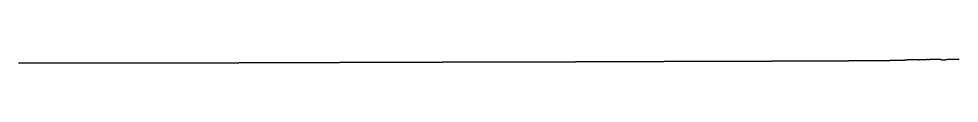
# Model space of a CAD drawing. Extents: x 0 to 74012, y -1199 to 50.
# Drawn here: x 37006 to 74012, y -102 to 50 of the extents above; entities that cross this region are included whole.
import ezdxf

# ---------------------------------------------------------------- set-up
doc = ezdxf.new("R2010")
doc.units = 0
doc.layers.add('TIN_interpolation', color=1, linetype='CONTINUOUS')

msp = doc.modelspace()

# ---------------------------------------------------------------- linework, layer by layer
at = {"layer": 'TIN_interpolation', "color": 7}
msp.add_polyline3d([(36993, -101, 0), (37008, -101, 0), (37022, -101, 0), (37037, -101, 0), (37052, -101, 0), (37067, -101, 0), (37081, -101, 0), (37096, -101, 0), (37111, -100, 0), (37126, -100, 0), (37140, -100, 0), (37155, -100, 0), (37170, -100, 0), (37185, -100, 0), (37199, -100, 0), (37214, -100, 0), (37229, -100, 0), (37244, -100, 0), (37258, -100, 0), (37273, -100, 0), (37288, -100, 0), (37303, -100, 0), (37317, -100, 0), (37332, -100, 0), (37347, -100, 0), (37362, -100, 0), (37376, -100, 0), (37391, -100, 0), (37406, -100, 0), (37421, -100, 0), (37435, -99, 0), (37450, -100, 0), (37465, -100, 0), (37480, -100, 0), (37494, -100, 0), (37509, -100, 0), (37524, -100, 0), (37539, -100, 0), (37553, -100, 0), (37568, -100, 0), (37583, -100, 0), (37598, -100, 0), (37612, -100, 0), (37627, -100, 0), (37642, -100, 0), (37656, -100, 0), (37671, -100, 0), (37686, -100, 0), (37701, -100, 0), (37715, -100, 0), (37730, -100, 0), (37745, -100, 0), (37760, -100, 0), (37774, -100, 0), (37789, -100, 0), (37804, -100, 0), (37819, -100, 0), (37833, -100, 0), (37848, -100, 0), (37863, -100, 0), (37878, -100, 0), (37892, -100, 0), (37907, -100, 0), (37922, -100, 0), (37937, -100, 0), (37951, -100, 0), (37966, -100, 0), (37981, -100, 0), (37996, -100, 0), (38010, -100, 0), (38025, -100, 0), (38040, -100, 0), (38055, -100, 0), (38069, -100, 0), (38084, -100, 0), (38099, -100, 0), (38114, -100, 0), (38128, -100, 0), (38143, -100, 0), (38158, -100, 0), (38173, -100, 0), (38187, -100, 0), (38202, -100, 0), (38217, -101, 0), (38232, -101, 0), (38246, -101, 0), (38261, -101, 0), (38276, -101, 0), (38291, -101, 0), (38305, -101, 0), (38320, -101, 0), (38335, -101, 0), (38350, -101, 0), (38364, -101, 0), (38379, -101, 0), (38394, -101, 0), (38408, -101, 0), (38423, -101, 0), (38438, -102, 0), (38453, -102, 0), (38467, -102, 0), (38482, -102, 0), (38497, -102, 0), (38512, -102, 0), (38526, -102, 0), (38541, -102, 0), (38556, -102, 0), (38571, -102, 0), (38585, -102, 0), (38600, -102, 0), (38615, -102, 0), (38630, -101, 0), (38644, -101, 0), (38659, -101, 0), (38674, -101, 0), (38689, -101, 0), (38703, -101, 0), (38718, -101, 0), (38733, -101, 0), (38748, -101, 0), (38762, -101, 0), (38777, -101, 0), (38792, -101, 0), (38807, -101, 0), (38821, -101, 0), (38836, -101, 0), (38851, -101, 0), (38866, -101, 0), (38880, -101, 0), (38895, -101, 0), (38910, -101, 0), (38925, -101, 0), (38939, -100, 0), (38954, -100, 0), (38969, -100, 0), (38984, -100, 0), (38998, -100, 0), (39013, -100, 0), (39028, -100, 0), (39043, -100, 0), (39057, -100, 0), (39072, -100, 0), (39087, -100, 0), (39101, -100, 0), (39116, -100, 0), (39131, -100, 0), (39146, -100, 0), (39160, -100, 0), (39175, -100, 0), (39190, -100, 0), (39205, -100, 0), (39219, -100, 0), (39234, -100, 0), (39249, -100, 0), (39264, -100, 0), (39278, -100, 0), (39293, -100, 0), (39308, -100, 0), (39323, -100, 0), (39337, -100, 0), (39352, -100, 0), (39367, -100, 0), (39382, -100, 0), (39396, -100, 0), (39411, -100, 0), (39426, -100, 0), (39441, -100, 0), (39455, -100, 0), (39470, -100, 0), (39485, -100, 0), (39500, -100, 0), (39514, -100, 0), (39529, -100, 0), (39544, -100, 0), (39559, -100, 0), (39573, -100, 0), (39588, -100, 0), (39603, -100, 0), (39618, -100, 0), (39632, -100, 0), (39647, -100, 0), (39662, -100, 0), (39677, -100, 0), (39691, -100, 0), (39706, -100, 0), (39721, -100, 0), (39736, -100, 0), (39750, -100, 0), (39765, -100, 0), (39780, -100, 0), (39795, -100, 0), (39809, -100, 0), (39824, -100, 0), (39839, -100, 0), (39853, -100, 0), (39868, -100, 0), (39883, -100, 0), (39898, -100, 0), (39912, -100, 0), (39927, -100, 0), (39942, -100, 0), (39957, -100, 0), (39971, -100, 0), (39986, -100, 0), (40001, -100, 0), (40016, -100, 0), (40030, -100, 0), (40045, -100, 0), (40060, -100, 0), (40075, -100, 0), (40089, -100, 0), (40104, -100, 0), (40119, -100, 0), (40134, -100, 0), (40148, -100, 0), (40163, -99, 0), (40178, -99, 0), (40193, -99, 0), (40207, -99, 0), (40222, -99, 0), (40237, -99, 0), (40252, -99, 0), (40266, -99, 0), (40281, -99, 0), (40296, -98, 0), (40311, -98, 0), (40325, -98, 0), (40340, -98, 0), (40355, -98, 0), (40370, -98, 0), (40384, -98, 0), (40399, -98, 0), (40414, -98, 0), (40429, -97, 0), (40443, -97, 0), (40458, -97, 0), (40473, -97, 0), (40488, -97, 0), (40502, -97, 0), (40517, -97, 0), (40532, -97, 0), (40547, -97, 0), (40561, -96, 0), (40576, -96, 0), (40591, -96, 0), (40605, -96, 0), (40620, -96, 0), (40635, -96, 0), (40650, -96, 0), (40664, -96, 0), (40679, -96, 0), (40694, -96, 0), (40709, -96, 0), (40723, -95, 0), (40738, -95, 0), (40753, -95, 0), (40768, -95, 0), (40782, -95, 0), (40797, -95, 0), (40812, -95, 0), (40827, -95, 0), (40841, -95, 0), (40856, -95, 0), (40871, -95, 0), (40886, -95, 0), (40900, -95, 0), (40915, -95, 0), (40930, -95, 0), (40945, -95, 0), (40959, -95, 0), (40974, -95, 0), (40989, -95, 0), (41004, -95, 0), (41018, -95, 0), (41033, -95, 0), (41048, -95, 0), (41063, -95, 0), (41077, -95, 0), (41092, -95, 0), (41107, -95, 0), (41122, -95, 0), (41136, -95, 0), (41151, -95, 0), (41166, -95, 0), (41181, -95, 0), (41195, -95, 0), (41210, -95, 0), (41225, -95, 0), (41240, -95, 0), (41254, -95, 0), (41269, -95, 0), (41284, -95, 0), (41299, -95, 0), (41313, -95, 0), (41328, -95, 0), (41343, -95, 0), (41357, -95, 0), (41372, -95, 0), (41387, -95, 0), (41402, -95, 0), (41416, -95, 0), (41431, -95, 0), (41446, -95, 0), (41461, -95, 0), (41475, -95, 0), (41490, -95, 0), (41505, -95, 0), (41520, -95, 0), (41534, -95, 0), (41549, -95, 0), (41564, -95, 0), (41579, -95, 0), (41593, -95, 0), (41608, -95, 0), (41623, -95, 0), (41638, -95, 0), (41652, -95, 0), (41667, -95, 0), (41682, -95, 0), (41697, -95, 0), (41711, -95, 0), (41726, -95, 0), (41741, -95, 0), (41756, -95, 0), (41770, -95, 0), (41785, -95, 0), (41800, -95, 0), (41815, -95, 0), (41829, -95, 0), (41844, -95, 0), (41859, -95, 0), (41874, -95, 0), (41888, -95, 0), (41903, -95, 0), (41918, -95, 0), (41933, -95, 0), (41947, -95, 0), (41962, -95, 0), (41977, -95, 0), (41992, -95, 0), (42006, -95, 0), (42021, -95, 0), (42036, -95, 0), (42050, -95, 0), (42065, -95, 0), (42080, -95, 0), (42095, -95, 0), (42109, -95, 0), (42124, -95, 0), (42139, -95, 0), (42154, -95, 0), (42168, -95, 0), (42183, -95, 0), (42198, -95, 0), (42213, -95, 0), (42227, -95, 0), (42242, -95, 0), (42257, -95, 0), (42272, -95, 0), (42286, -95, 0), (42301, -96, 0), (42316, -96, 0), (42331, -96, 0), (42345, -96, 0), (42360, -96, 0), (42375, -96, 0), (42390, -96, 0), (42404, -96, 0), (42419, -96, 0), (42434, -97, 0), (42449, -97, 0), (42463, -97, 0), (42478, -97, 0), (42493, -97, 0), (42508, -97, 0), (42522, -97, 0), (42537, -97, 0), (42552, -97, 0), (42567, -97, 0), (42581, -98, 0), (42596, -98, 0), (42611, -98, 0), (42626, -98, 0), (42640, -98, 0), (42655, -98, 0), (42670, -98, 0), (42685, -98, 0), (42699, -98, 0), (42714, -98, 0), (42729, -98, 0), (42744, -98, 0), (42758, -98, 0), (42773, -98, 0), (42788, -98, 0), (42802, -98, 0), (42817, -98, 0), (42832, -98, 0), (42847, -98, 0), (42861, -98, 0), (42876, -98, 0), (42891, -98, 0), (42906, -98, 0), (42920, -98, 0), (42935, -98, 0), (42950, -98, 0), (42965, -98, 0), (42979, -98, 0), (42994, -98, 0), (43009, -98, 0), (43024, -98, 0), (43038, -98, 0), (43053, -98, 0), (43068, -98, 0), (43083, -98, 0), (43097, -98, 0), (43112, -98, 0), (43127, -97, 0), (43142, -97, 0), (43156, -97, 0), (43171, -97, 0), (43186, -97, 0), (43201, -97, 0), (43215, -97, 0), (43230, -97, 0), (43245, -97, 0), (43260, -97, 0), (43274, -97, 0), (43289, -97, 0), (43304, -97, 0), (43319, -97, 0), (43333, -97, 0), (43348, -97, 0), (43363, -97, 0), (43378, -97, 0), (43392, -97, 0), (43407, -97, 0), (43422, -97, 0), (43437, -97, 0), (43451, -97, 0), (43466, -98, 0), (43481, -98, 0), (43496, -98, 0), (43510, -98, 0), (43525, -98, 0), (43540, -98, 0), (43554, -98, 0), (43569, -98, 0), (43584, -98, 0), (43599, -98, 0), (43613, -98, 0), (43628, -98, 0), (43643, -98, 0), (43658, -98, 0), (43672, -97, 0), (43687, -97, 0), (43702, -97, 0), (43717, -97, 0), (43731, -97, 0), (43746, -97, 0), (43761, -97, 0), (43776, -96, 0), (43790, -96, 0), (43805, -96, 0), (43820, -96, 0), (43835, -96, 0), (43849, -96, 0), (43864, -96, 0), (43879, -96, 0), (43894, -95, 0), (43908, -95, 0), (43923, -95, 0), (43938, -95, 0), (43953, -95, 0), (43967, -95, 0), (43982, -95, 0), (43997, -95, 0), (44012, -95, 0), (44026, -95, 0), (44041, -95, 0), (44056, -95, 0), (44071, -95, 0), (44085, -95, 0), (44100, -95, 0), (44115, -95, 0), (44130, -95, 0), (44144, -95, 0), (44159, -95, 0), (44174, -95, 0), (44189, -95, 0), (44203, -95, 0), (44218, -95, 0), (44233, -95, 0), (44248, -95, 0), (44262, -95, 0), (44277, -95, 0), (44292, -95, 0), (44306, -95, 0), (44321, -95, 0), (44336, -95, 0), (44351, -94, 0), (44365, -94, 0), (44380, -94, 0), (44395, -94, 0), (44410, -94, 0), (44424, -94, 0), (44439, -94, 0), (44454, -94, 0), (44469, -94, 0), (44483, -94, 0), (44498, -94, 0), (44513, -94, 0), (44528, -94, 0), (44542, -94, 0), (44557, -94, 0), (44572, -94, 0), (44587, -94, 0), (44601, -94, 0), (44616, -94, 0), (44631, -94, 0), (44646, -94, 0), (44660, -94, 0), (44675, -94, 0), (44690, -94, 0), (44705, -94, 0), (44719, -94, 0), (44734, -94, 0), (44749, -94, 0), (44764, -94, 0), (44778, -94, 0), (44793, -94, 0), (44808, -94, 0), (44823, -94, 0), (44837, -94, 0), (44852, -94, 0), (44867, -94, 0), (44882, -94, 0), (44896, -94, 0), (44911, -94, 0), (44926, -94, 0), (44941, -94, 0), (44955, -94, 0), (44970, -94, 0), (44985, -94, 0), (44999, -94, 0), (45014, -94, 0), (45029, -94, 0), (45044, -94, 0), (45058, -94, 0), (45073, -94, 0), (45088, -94, 0), (45103, -94, 0), (45117, -94, 0), (45132, -94, 0), (45147, -94, 0), (45162, -94, 0), (45176, -94, 0), (45191, -94, 0), (45206, -94, 0), (45221, -93, 0), (45235, -93, 0), (45250, -93, 0), (45265, -93, 0), (45280, -93, 0), (45290, -93, 0), (45300, -93, 0), (45310, -93, 0), (45320, -93, 0), (45331, -93, 0), (45341, -93, 0), (45351, -93, 0), (45361, -93, 0), (45371, -93, 0), (45382, -92, 0), (45392, -92, 0), (45402, -92, 0), (45412, -92, 0), (45423, -92, 0), (45433, -92, 0), (45443, -92, 0), (45453, -92, 0), (45463, -92, 0), (45474, -92, 0), (45484, -92, 0), (45494, -92, 0), (45504, -92, 0), (45514, -92, 0), (45525, -92, 0), (45535, -92, 0), (45545, -92, 0), (45555, -92, 0), (45565, -92, 0), (45576, -92, 0), (45586, -92, 0), (45596, -92, 0), (45606, -92, 0), (45616, -92, 0), (45627, -92, 0), (45637, -92, 0), (45647, -92, 0), (45657, -92, 0), (45667, -92, 0), (45678, -91, 0), (45688, -91, 0), (45698, -91, 0), (45708, -91, 0), (45718, -91, 0), (45729, -91, 0), (45739, -91, 0), (45749, -91, 0), (45759, -91, 0), (45769, -91, 0), (45780, -91, 0), (45780, -91, 0), (45790, -91, 0), (45800, -91, 0), (45810, -91, 0), (45820, -91, 0), (45830, -91, 0), (45840, -90, 0), (45850, -90, 0), (45860, -90, 0), (45871, -90, 0), (45881, -90, 0), (45891, -90, 0), (45901, -90, 0), (45911, -90, 0), (45921, -90, 0), (45931, -90, 0), (45941, -90, 0), (45951, -90, 0), (45962, -90, 0), (45972, -90, 0), (45982, -90, 0), (45992, -90, 0), (46002, -90, 0), (46012, -90, 0), (46022, -90, 0), (46032, -90, 0), (46042, -90, 0), (46052, -90, 0), (46063, -90, 0), (46073, -90, 0), (46083, -90, 0), (46093, -90, 0), (46103, -90, 0), (46113, -90, 0), (46123, -90, 0), (46134, -91, 0), (46144, -90, 0), (46155, -90, 0), (46165, -90, 0), (46176, -91, 0), (46186, -91, 0), (46196, -90, 0), (46207, -91, 0), (46217, -91, 0), (46228, -91, 0), (46238, -90, 0), (46249, -91, 0), (46259, -91, 0), (46269, -91, 0), (46280, -91, 0), (46290, -91, 0), (46301, -91, 0), (46311, -91, 0), (46321, -91, 0), (46332, -91, 0), (46342, -91, 0), (46353, -91, 0), (46363, -91, 0), (46374, -91, 0), (46384, -91, 0), (46394, -91, 0), (46405, -91, 0), (46415, -91, 0), (46426, -91, 0), (46436, -90, 0), (46447, -90, 0), (46457, -90, 0), (46467, -90, 0), (46478, -90, 0), (46488, -90, 0), (46499, -90, 0), (46509, -90, 0), (46519, -90, 0), (46530, -90, 0), (46540, -90, 0), (46551, -90, 0), (46561, -90, 0), (46572, -90, 0), (46582, -90, 0), (46592, -90, 0), (46603, -90, 0), (46613, -90, 0), (46624, -90, 0), (46634, -90, 0), (46644, -90, 0), (46655, -90, 0), (46665, -90, 0), (46676, -90, 0), (46686, -90, 0), (46697, -90, 0), (46707, -90, 0), (46717, -90, 0), (46728, -90, 0), (46738, -90, 0), (46749, -90, 0), (46759, -90, 0), (46770, -90, 0), (46780, -90, 0), (46791, -90, 0), (46801, -90, 0), (46812, -90, 0), (46823, -90, 0), (46834, -90, 0), (46844, -89, 0), (46855, -89, 0), (46866, -89, 0), (46877, -89, 0), (46887, -89, 0), (46898, -89, 0), (46909, -89, 0), (46920, -89, 0), (46931, -89, 0), (46941, -89, 0), (46952, -89, 0), (46963, -89, 0), (46974, -89, 0), (46984, -89, 0), (46995, -89, 0), (47006, -89, 0), (47017, -89, 0), (47027, -89, 0), (47038, -89, 0), (47049, -89, 0), (47060, -89, 0), (47070, -89, 0), (47081, -89, 0), (47092, -89, 0), (47103, -89, 0), (47113, -89, 0), (47124, -89, 0), (47136, -89, 0), (47147, -89, 0), (47158, -89, 0), (47169, -89, 0), (47180, -88, 0), (47191, -88, 0), (47202, -88, 0), (47213, -88, 0), (47224, -88, 0), (47236, -88, 0), (47247, -88, 0), (47258, -88, 0), (47269, -88, 0), (47280, -88, 0), (47291, -88, 0), (47302, -88, 0), (47313, -88, 0), (47325, -88, 0), (47336, -88, 0), (47347, -88, 0), (47358, -88, 0), (47369, -88, 0), (47380, -88, 0), (47391, -88, 0), (47402, -88, 0), (47413, -88, 0), (47425, -88, 0), (47436, -88, 0), (47447, -88, 0), (47458, -88, 0), (47470, -88, 0), (47481, -87, 0), (47493, -87, 0), (47504, -87, 0), (47516, -87, 0), (47527, -87, 0), (47539, -87, 0), (47550, -87, 0), (47562, -87, 0), (47573, -87, 0), (47585, -87, 0), (47596, -87, 0), (47608, -87, 0), (47619, -87, 0), (47631, -87, 0), (47642, -87, 0), (47654, -87, 0), (47665, -87, 0), (47677, -87, 0), (47688, -87, 0), (47700, -87, 0), (47711, -87, 0), (47723, -87, 0), (47734, -87, 0), (47746, -87, 0), (47757, -87, 0), (47769, -87, 0), (47780, -87, 0), (47795, -87, 0), (47809, -87, 0), (47824, -87, 0), (47838, -87, 0), (47852, -87, 0), (47867, -86, 0), (47881, -86, 0), (47896, -86, 0), (47910, -86, 0), (47925, -86, 0), (47939, -86, 0), (47954, -86, 0), (47968, -86, 0), (47983, -86, 0), (47997, -86, 0), (48012, -86, 0), (48026, -86, 0), (48040, -86, 0), (48055, -86, 0), (48069, -85, 0), (48084, -85, 0), (48098, -85, 0), (48113, -85, 0), (48127, -85, 0), (48142, -85, 0), (48156, -85, 0), (48171, -85, 0), (48185, -85, 0), (48200, -85, 0), (48214, -85, 0), (48228, -84, 0), (48243, -84, 0), (48257, -84, 0), (48272, -84, 0), (48286, -84, 0), (48301, -84, 0), (48315, -84, 0), (48330, -84, 0), (48344, -83, 0), (48359, -83, 0), (48373, -83, 0), (48388, -83, 0), (48402, -83, 0), (48416, -83, 0), (48431, -83, 0), (48445, -83, 0), (48460, -83, 0), (48474, -83, 0), (48489, -83, 0), (48503, -83, 0), (48518, -83, 0), (48532, -83, 0), (48547, -82, 0), (48561, -82, 0), (48576, -82, 0), (48590, -82, 0), (48604, -82, 0), (48619, -82, 0), (48633, -82, 0), (48648, -82, 0), (48662, -82, 0), (48677, -82, 0), (48691, -82, 0), (48706, -82, 0), (48720, -82, 0), (48735, -82, 0), (48749, -82, 0), (48763, -82, 0), (48778, -81, 0), (48792, -81, 0), (48807, -81, 0), (48821, -81, 0), (48836, -81, 0), (48850, -81, 0), (48865, -81, 0), (48879, -81, 0), (48894, -81, 0), (48908, -81, 0), (48923, -81, 0), (48937, -81, 0), (48951, -81, 0), (48966, -81, 0), (48980, -81, 0), (48995, -81, 0), (49009, -81, 0), (49024, -80, 0), (49038, -80, 0), (49053, -80, 0), (49067, -80, 0), (49082, -80, 0), (49096, -80, 0), (49111, -80, 0), (49125, -80, 0), (49139, -80, 0), (49154, -80, 0), (49168, -80, 0), (49183, -80, 0), (49197, -80, 0), (49212, -80, 0), (49226, -80, 0), (49241, -80, 0), (49255, -80, 0), (49270, -80, 0), (49284, -80, 0), (49299, -80, 0), (49313, -80, 0), (49327, -80, 0), (49342, -80, 0), (49356, -79, 0), (49371, -79, 0), (49385, -79, 0), (49400, -79, 0), (49414, -79, 0), (49429, -79, 0), (49443, -79, 0), (49458, -79, 0), (49472, -79, 0), (49486, -79, 0), (49501, -79, 0), (49515, -79, 0), (49530, -79, 0), (49544, -79, 0), (49559, -79, 0), (49573, -79, 0), (49588, -79, 0), (49602, -79, 0), (49617, -79, 0), (49631, -79, 0), (49646, -78, 0), (49660, -78, 0), (49674, -78, 0), (49689, -78, 0), (49703, -78, 0), (49718, -78, 0), (49732, -78, 0), (49747, -78, 0), (49761, -78, 0), (49776, -78, 0), (49790, -78, 0), (49805, -78, 0), (49819, -78, 0), (49834, -78, 0), (49848, -78, 0), (49862, -78, 0), (49877, -78, 0), (49891, -78, 0), (49906, -78, 0), (49920, -78, 0), (49935, -78, 0), (49949, -78, 0), (49964, -78, 0), (49978, -78, 0), (49993, -78, 0), (50007, -77, 0), (50022, -77, 0), (50036, -77, 0), (50050, -77, 0), (50065, -77, 0), (50079, -77, 0), (50094, -77, 0), (50108, -77, 0), (50123, -77, 0), (50137, -77, 0), (50152, -77, 0), (50166, -76, 0), (50181, -76, 0), (50195, -76, 0), (50209, -76, 0), (50224, -76, 0), (50238, -76, 0), (50253, -76, 0), (50267, -76, 0), (50282, -76, 0), (50296, -76, 0), (50311, -76, 0), (50325, -76, 0), (50340, -76, 0), (50354, -76, 0), (50369, -76, 0), (50383, -76, 0), (50397, -76, 0), (50412, -76, 0), (50426, -76, 0), (50441, -76, 0), (50455, -76, 0), (50470, -76, 0), (50484, -76, 0), (50499, -75, 0), (50513, -75, 0), (50528, -75, 0), (50542, -75, 0), (50557, -75, 0), (50571, -75, 0), (50585, -75, 0), (50600, -75, 0), (50614, -75, 0), (50629, -75, 0), (50643, -75, 0), (50658, -75, 0), (50672, -75, 0), (50687, -75, 0), (50701, -75, 0), (50716, -75, 0), (50730, -75, 0), (50745, -75, 0), (50759, -75, 0), (50773, -75, 0), (50788, -75, 0), (50802, -75, 0), (50817, -75, 0), (50831, -75, 0), (50846, -75, 0), (50860, -75, 0), (50875, -74, 0), (50889, -74, 0), (50904, -74, 0), (50918, -74, 0), (50933, -74, 0), (50947, -74, 0), (50961, -74, 0), (50976, -74, 0), (50990, -74, 0), (51005, -74, 0), (51019, -74, 0), (51034, -74, 0), (51048, -74, 0), (51063, -74, 0), (51077, -74, 0), (51092, -74, 0), (51106, -74, 0), (51120, -74, 0), (51135, -74, 0), (51149, -74, 0), (51164, -74, 0), (51178, -74, 0), (51193, -73, 0), (51207, -73, 0), (51222, -73, 0), (51236, -73, 0), (51251, -73, 0), (51265, -73, 0), (51280, -73, 0), (51294, -73, 0), (51308, -73, 0), (51323, -73, 0), (51337, -73, 0), (51352, -73, 0), (51366, -73, 0), (51381, -73, 0), (51395, -73, 0), (51410, -72, 0), (51424, -72, 0), (51439, -72, 0), (51453, -72, 0), (51468, -72, 0), (51482, -72, 0), (51496, -72, 0), (51511, -72, 0), (51525, -72, 0), (51540, -72, 0), (51554, -72, 0), (51569, -72, 0), (51583, -72, 0), (51598, -72, 0), (51612, -72, 0), (51627, -72, 0), (51641, -72, 0), (51656, -72, 0), (51670, -72, 0), (51684, -72, 0), (51699, -71, 0), (51713, -71, 0), (51728, -71, 0), (51742, -71, 0), (51757, -71, 0), (51771, -71, 0), (51786, -71, 0), (51800, -71, 0), (51815, -71, 0), (51829, -71, 0), (51843, -71, 0), (51858, -71, 0), (51872, -71, 0), (51887, -71, 0), (51901, -71, 0), (51916, -71, 0), (51930, -71, 0), (51945, -71, 0), (51959, -71, 0), (51974, -71, 0), (51988, -70, 0), (52003, -70, 0), (52017, -70, 0), (52031, -70, 0), (52046, -70, 0), (52060, -70, 0), (52075, -70, 0), (52089, -70, 0), (52104, -70, 0), (52118, -70, 0), (52133, -70, 0), (52147, -70, 0), (52162, -70, 0), (52176, -70, 0), (52191, -70, 0), (52205, -70, 0), (52219, -70, 0), (52234, -70, 0), (52248, -70, 0), (52263, -70, 0), (52277, -70, 0), (52292, -70, 0), (52306, -70, 0), (52321, -70, 0), (52335, -70, 0), (52350, -70, 0), (52364, -70, 0), (52379, -70, 0), (52393, -70, 0), (52407, -70, 0), (52422, -69, 0), (52436, -69, 0), (52451, -69, 0), (52465, -69, 0), (52480, -69, 0), (52494, -69, 0), (52509, -69, 0), (52523, -69, 0), (52538, -69, 0), (52552, -69, 0), (52567, -69, 0), (52581, -69, 0), (52595, -69, 0), (52610, -69, 0), (52624, -69, 0), (52639, -69, 0), (52653, -69, 0), (52668, -69, 0), (52682, -68, 0), (52697, -68, 0), (52711, -68, 0), (52726, -68, 0), (52740, -68, 0), (52754, -68, 0), (52769, -68, 0), (52783, -68, 0), (52798, -68, 0), (52812, -68, 0), (52827, -68, 0), (52841, -68, 0), (52856, -68, 0), (52870, -68, 0), (52885, -68, 0), (52899, -68, 0), (52914, -68, 0), (52928, -68, 0), (52942, -68, 0), (52957, -68, 0), (52971, -67, 0), (52986, -67, 0), (53000, -67, 0), (53015, -67, 0), (53029, -67, 0), (53044, -67, 0), (53058, -67, 0), (53073, -67, 0), (53087, -67, 0), (53102, -67, 0), (53116, -67, 0), (53130, -67, 0), (53145, -67, 0), (53159, -67, 0), (53174, -67, 0), (53188, -67, 0), (53203, -67, 0), (53217, -67, 0), (53232, -67, 0), (53246, -67, 0), (53261, -67, 0), (53275, -67, 0), (53290, -67, 0), (53304, -67, 0), (53318, -67, 0), (53333, -67, 0), (53347, -67, 0), (53362, -67, 0), (53376, -67, 0), (53391, -66, 0), (53405, -66, 0), (53420, -66, 0), (53434, -66, 0), (53449, -66, 0), (53463, -66, 0), (53477, -66, 0), (53492, -66, 0), (53506, -66, 0), (53521, -66, 0), (53535, -66, 0), (53550, -66, 0), (53564, -66, 0), (53579, -66, 0), (53593, -66, 0), (53608, -66, 0), (53622, -66, 0), (53637, -66, 0), (53651, -66, 0), (53665, -66, 0), (53680, -66, 0), (53694, -65, 0), (53709, -65, 0), (53723, -65, 0), (53738, -65, 0), (53752, -65, 0), (53767, -65, 0), (53781, -65, 0), (53796, -65, 0), (53810, -65, 0), (53825, -65, 0), (53839, -65, 0), (53853, -65, 0), (53868, -65, 0), (53882, -65, 0), (53897, -65, 0), (53911, -65, 0), (53926, -65, 0), (53940, -65, 0), (53955, -65, 0), (53969, -64, 0), (53984, -64, 0), (53998, -64, 0), (54013, -64, 0), (54027, -64, 0), (54041, -64, 0), (54056, -64, 0), (54070, -64, 0), (54085, -64, 0), (54099, -64, 0), (54114, -64, 0), (54128, -64, 0), (54143, -64, 0), (54157, -64, 0), (54172, -64, 0), (54186, -64, 0), (54200, -64, 0), (54215, -64, 0), (54229, -64, 0), (54244, -64, 0), (54258, -64, 0), (54273, -64, 0), (54287, -64, 0), (54302, -64, 0), (54316, -64, 0), (54331, -64, 0), (54345, -63, 0), (54360, -63, 0), (54374, -63, 0), (54388, -63, 0), (54403, -63, 0), (54417, -63, 0), (54432, -63, 0), (54446, -63, 0), (54461, -63, 0), (54475, -63, 0), (54490, -63, 0), (54504, -63, 0), (54519, -63, 0), (54533, -63, 0), (54548, -63, 0), (54562, -63, 0), (54576, -63, 0), (54591, -63, 0), (54605, -63, 0), (54620, -63, 0), (54634, -63, 0), (54649, -63, 0), (54663, -63, 0), (54678, -63, 0), (54692, -63, 0), (54707, -63, 0), (54721, -63, 0), (54736, -62, 0), (54750, -62, 0), (54764, -62, 0), (54779, -62, 0), (54793, -62, 0), (54808, -62, 0), (54822, -62, 0), (54837, -62, 0), (54851, -62, 0), (54866, -62, 0), (54880, -62, 0), (54895, -62, 0), (54909, -62, 0), (54924, -62, 0), (54938, -62, 0), (54952, -62, 0), (54967, -62, 0), (54981, -62, 0), (54996, -62, 0), (55010, -62, 0), (55025, -62, 0), (55039, -62, 0), (55054, -62, 0), (55068, -62, 0), (55083, -62, 0), (55097, -61, 0), (55111, -61, 0), (55126, -61, 0), (55140, -61, 0), (55155, -61, 0), (55169, -61, 0), (55184, -61, 0), (55198, -61, 0), (55213, -61, 0), (55227, -61, 0), (55242, -61, 0), (55256, -61, 0), (55271, -61, 0), (55285, -61, 0), (55299, -61, 0), (55314, -61, 0), (55328, -61, 0), (55343, -61, 0), (55357, -61, 0), (55372, -61, 0), (55386, -61, 0), (55401, -61, 0), (55415, -61, 0), (55430, -61, 0), (55444, -61, 0), (55459, -61, 0), (55473, -61, 0), (55487, -61, 0), (55502, -61, 0), (55516, -61, 0), (55531, -61, 0), (55545, -61, 0), (55560, -61, 0), (55574, -61, 0), (55589, -60, 0), (55603, -60, 0), (55618, -60, 0), (55632, -60, 0), (55647, -60, 0), (55661, -60, 0), (55675, -60, 0), (55690, -60, 0), (55704, -60, 0), (55719, -60, 0), (55733, -60, 0), (55748, -60, 0), (55762, -60, 0), (55777, -60, 0), (55791, -60, 0), (55806, -60, 0), (55820, -60, 0), (55834, -60, 0), (55849, -60, 0), (55863, -60, 0), (55878, -60, 0), (55892, -60, 0), (55907, -60, 0), (55921, -60, 0), (55936, -60, 0), (55950, -60, 0), (55965, -60, 0), (55979, -60, 0), (55994, -60, 0), (56008, -60, 0), (56022, -60, 0), (56037, -60, 0), (56051, -59, 0), (56066, -59, 0), (56080, -59, 0), (56095, -59, 0), (56109, -59, 0), (56124, -59, 0), (56138, -59, 0), (56153, -59, 0), (56167, -59, 0), (56182, -59, 0), (56196, -59, 0), (56210, -59, 0), (56225, -59, 0), (56239, -59, 0), (56254, -59, 0), (56268, -59, 0), (56283, -59, 0), (56297, -59, 0), (56312, -59, 0), (56326, -59, 0), (56341, -59, 0), (56355, -59, 0), (56370, -59, 0), (56384, -59, 0), (56398, -59, 0), (56413, -59, 0), (56427, -59, 0), (56442, -59, 0), (56456, -59, 0), (56471, -59, 0), (56485, -59, 0), (56500, -59, 0), (56514, -59, 0), (56529, -59, 0), (56543, -59, 0), (56557, -58, 0), (56572, -58, 0), (56586, -58, 0), (56601, -58, 0), (56615, -58, 0), (56630, -58, 0), (56644, -58, 0), (56659, -58, 0), (56673, -58, 0), (56688, -58, 0), (56702, -58, 0), (56717, -58, 0), (56731, -58, 0), (56745, -58, 0), (56760, -58, 0), (56774, -58, 0), (56789, -58, 0), (56803, -58, 0), (56818, -58, 0), (56832, -58, 0), (56847, -58, 0), (56861, -58, 0), (56876, -58, 0), (56890, -58, 0), (56905, -58, 0), (56919, -58, 0), (56933, -58, 0), (56948, -58, 0), (56962, -58, 0), (56977, -58, 0), (56991, -58, 0), (57006, -58, 0), (57020, -58, 0), (57035, -58, 0), (57049, -58, 0), (57064, -58, 0), (57078, -58, 0), (57093, -58, 0), (57107, -58, 0), (57121, -58, 0), (57136, -58, 0), (57150, -57, 0), (57165, -57, 0), (57179, -57, 0), (57194, -57, 0), (57208, -57, 0), (57223, -57, 0), (57237, -57, 0), (57252, -57, 0), (57266, -57, 0), (57281, -57, 0), (57295, -57, 0), (57309, -57, 0), (57324, -57, 0), (57338, -57, 0), (57353, -57, 0), (57367, -57, 0), (57382, -57, 0), (57396, -57, 0), (57411, -57, 0), (57425, -57, 0), (57440, -57, 0), (57454, -57, 0), (57468, -57, 0), (57483, -57, 0), (57497, -57, 0), (57512, -57, 0), (57526, -57, 0), (57541, -57, 0), (57555, -57, 0), (57570, -57, 0), (57584, -57, 0), (57599, -57, 0), (57613, -57, 0), (57628, -57, 0), (57642, -57, 0), (57656, -57, 0), (57671, -57, 0), (57685, -56, 0), (57700, -56, 0), (57714, -56, 0), (57729, -56, 0), (57743, -56, 0), (57758, -56, 0), (57772, -56, 0), (57787, -56, 0), (57801, -56, 0), (57816, -56, 0), (57830, -56, 0), (57844, -56, 0), (57859, -56, 0), (57873, -56, 0), (57888, -56, 0), (57902, -56, 0), (57917, -56, 0), (57931, -56, 0), (57946, -56, 0), (57960, -56, 0), (57975, -56, 0), (57989, -56, 0), (58004, -56, 0), (58018, -56, 0), (58032, -56, 0), (58047, -56, 0), (58061, -56, 0), (58076, -56, 0), (58090, -56, 0), (58105, -56, 0), (58119, -56, 0), (58134, -56, 0), (58148, -56, 0), (58163, -55, 0), (58177, -55, 0), (58191, -55, 0), (58206, -55, 0), (58220, -55, 0), (58235, -55, 0), (58249, -55, 0), (58264, -55, 0), (58278, -55, 0), (58293, -55, 0), (58307, -55, 0), (58322, -55, 0), (58336, -55, 0), (58351, -55, 0), (58365, -55, 0), (58379, -55, 0), (58394, -54, 0), (58408, -54, 0), (58423, -54, 0), (58437, -54, 0), (58452, -54, 0), (58466, -54, 0), (58481, -54, 0), (58495, -54, 0), (58510, -54, 0), (58524, -54, 0), (58539, -54, 0), (58553, -54, 0), (58567, -54, 0), (58582, -54, 0), (58596, -54, 0), (58611, -54, 0), (58625, -54, 0), (58640, -54, 0), (58654, -54, 0), (58669, -54, 0), (58683, -53, 0), (58698, -53, 0), (58712, -53, 0), (58727, -53, 0), (58741, -53, 0), (58755, -53, 0), (58770, -53, 0), (58784, -53, 0), (58799, -53, 0), (58813, -53, 0), (58828, -53, 0), (58842, -53, 0), (58857, -53, 0), (58871, -53, 0), (58886, -53, 0), (58900, -53, 0), (58914, -53, 0), (58929, -53, 0), (58943, -52, 0), (58958, -52, 0), (58972, -52, 0), (58987, -52, 0), (59001, -52, 0), (59016, -52, 0), (59030, -52, 0), (59045, -52, 0), (59059, -52, 0), (59074, -52, 0), (59088, -52, 0), (59102, -52, 0), (59117, -52, 0), (59131, -52, 0), (59146, -52, 0), (59160, -52, 0), (59175, -52, 0), (59189, -52, 0), (59204, -52, 0), (59218, -52, 0), (59233, -52, 0), (59247, -51, 0), (59262, -51, 0), (59276, -51, 0), (59290, -51, 0), (59305, -51, 0), (59319, -51, 0), (59334, -51, 0), (59348, -51, 0), (59363, -51, 0), (59377, -51, 0), (59392, -51, 0), (59406, -51, 0), (59421, -51, 0), (59435, -51, 0), (59450, -51, 0), (59464, -51, 0), (59478, -51, 0), (59493, -51, 0), (59507, -51, 0), (59522, -50, 0), (59536, -50, 0), (59551, -50, 0), (59565, -50, 0), (59580, -50, 0), (59594, -50, 0), (59609, -50, 0), (59623, -50, 0), (59638, -50, 0), (59652, -50, 0), (59666, -50, 0), (59681, -50, 0), (59695, -50, 0), (59710, -50, 0), (59724, -50, 0), (59739, -50, 0), (59753, -50, 0), (59768, -50, 0), (59782, -50, 0), (59797, -50, 0), (59811, -49, 0), (59825, -49, 0), (59840, -49, 0), (59854, -49, 0), (59869, -49, 0), (59883, -49, 0), (59898, -49, 0), (59912, -49, 0), (59927, -49, 0), (59941, -49, 0), (59956, -49, 0), (59970, -49, 0), (59985, -49, 0), (59999, -49, 0), (60013, -49, 0), (60028, -49, 0), (60042, -49, 0), (60057, -49, 0), (60071, -49, 0), (60086, -49, 0), (60100, -48, 0), (60115, -48, 0), (60129, -48, 0), (60144, -48, 0), (60158, -48, 0), (60173, -48, 0), (60187, -48, 0), (60201, -48, 0), (60216, -48, 0), (60230, -48, 0), (60245, -48, 0), (60259, -48, 0), (60274, -48, 0), (60288, -48, 0), (60303, -48, 0), (60317, -48, 0), (60332, -48, 0), (60346, -48, 0), (60361, -48, 0), (60375, -48, 0), (60389, -48, 0), (60404, -48, 0), (60418, -48, 0), (60433, -48, 0), (60447, -47, 0), (60462, -47, 0), (60476, -47, 0), (60491, -47, 0), (60505, -47, 0), (60520, -47, 0), (60534, -47, 0), (60548, -47, 0), (60563, -47, 0), (60577, -47, 0), (60592, -47, 0), (60606, -47, 0), (60621, -47, 0), (60635, -47, 0), (60650, -47, 0), (60664, -47, 0), (60679, -47, 0), (60693, -47, 0), (60708, -47, 0), (60722, -47, 0), (60736, -47, 0), (60751, -46, 0), (60765, -46, 0), (60780, -46, 0), (60794, -46, 0), (60809, -46, 0), (60823, -46, 0), (60838, -46, 0), (60852, -46, 0), (60867, -46, 0), (60881, -46, 0), (60896, -46, 0), (60910, -46, 0), (60924, -46, 0), (60939, -46, 0), (60953, -46, 0), (60968, -46, 0), (60982, -46, 0), (60997, -46, 0), (61011, -46, 0), (61026, -46, 0), (61040, -46, 0), (61055, -46, 0), (61069, -45, 0), (61084, -45, 0), (61098, -45, 0), (61112, -45, 0), (61127, -45, 0), (61141, -45, 0), (61156, -45, 0), (61170, -45, 0), (61185, -45, 0), (61199, -45, 0), (61214, -45, 0), (61228, -45, 0), (61243, -45, 0), (61257, -45, 0), (61271, -45, 0), (61286, -44, 0), (61300, -44, 0), (61315, -44, 0), (61329, -44, 0), (61344, -44, 0), (61358, -44, 0), (61373, -44, 0), (61387, -44, 0), (61402, -44, 0), (61416, -44, 0), (61431, -44, 0), (61445, -44, 0), (61459, -44, 0), (61474, -44, 0), (61488, -44, 0), (61503, -44, 0), (61517, -44, 0), (61532, -44, 0), (61546, -43, 0), (61561, -43, 0), (61575, -43, 0), (61590, -43, 0), (61604, -43, 0), (61619, -43, 0), (61633, -43, 0), (61647, -43, 0), (61662, -43, 0), (61676, -43, 0), (61691, -43, 0), (61705, -43, 0), (61720, -42, 0), (61734, -42, 0), (61749, -42, 0), (61763, -42, 0), (61778, -42, 0), (61792, -42, 0), (61807, -42, 0), (61821, -42, 0), (61835, -42, 0), (61850, -42, 0), (61864, -42, 0), (61879, -42, 0), (61893, -42, 0), (61908, -42, 0), (61922, -42, 0), (61937, -42, 0), (61951, -41, 0), (61966, -41, 0), (61980, -41, 0), (61995, -41, 0), (62009, -41, 0), (62023, -41, 0), (62038, -41, 0), (62052, -41, 0), (62067, -41, 0), (62081, -41, 0), (62096, -41, 0), (62110, -41, 0), (62125, -41, 0), (62139, -41, 0), (62154, -41, 0), (62168, -40, 0), (62182, -40, 0), (62197, -40, 0), (62211, -40, 0), (62226, -40, 0), (62240, -40, 0), (62240, -40, 0), (62252, -40, 0), (62264, -40, 0), (62275, -40, 0), (62287, -40, 0), (62298, -40, 0), (62310, -40, 0), (62322, -40, 0), (62333, -40, 0), (62345, -40, 0), (62357, -40, 0), (62368, -40, 0), (62380, -40, 0), (62391, -40, 0), (62403, -40, 0), (62415, -39, 0), (62426, -39, 0), (62438, -39, 0), (62450, -39, 0), (62461, -39, 0), (62473, -39, 0), (62485, -39, 0), (62496, -39, 0), (62508, -39, 0), (62519, -39, 0), (62531, -39, 0), (62543, -39, 0), (62554, -39, 0), (62566, -39, 0), (62578, -39, 0), (62589, -39, 0), (62602, -39, 0), (62614, -39, 0), (62627, -39, 0), (62639, -39, 0), (62651, -39, 0), (62664, -38, 0), (62676, -38, 0), (62689, -38, 0), (62701, -38, 0), (62714, -38, 0), (62726, -38, 0), (62739, -38, 0), (62751, -38, 0), (62764, -38, 0), (62776, -38, 0), (62789, -38, 0), (62801, -38, 0), (62813, -38, 0), (62826, -38, 0), (62838, -38, 0), (62851, -38, 0), (62863, -38, 0), (62876, -38, 0), (62888, -38, 0), (62901, -38, 0), (62913, -37, 0), (62926, -37, 0), (62938, -37, 0), (62951, -37, 0), (62964, -37, 0), (62977, -37, 0), (62990, -37, 0), (63003, -37, 0), (63016, -37, 0), (63028, -37, 0), (63041, -37, 0), (63054, -37, 0), (63067, -37, 0), (63080, -37, 0), (63093, -37, 0), (63106, -37, 0), (63119, -37, 0), (63132, -37, 0), (63145, -36, 0), (63158, -36, 0), (63171, -36, 0), (63184, -36, 0), (63196, -36, 0), (63209, -36, 0), (63222, -36, 0), (63235, -36, 0), (63248, -36, 0), (63261, -36, 0), (63274, -36, 0), (63287, -36, 0), (63301, -36, 0), (63315, -36, 0), (63329, -36, 0), (63343, -36, 0), (63357, -35, 0), (63371, -35, 0), (63385, -35, 0), (63399, -35, 0), (63412, -35, 0), (63426, -35, 0), (63440, -35, 0), (63454, -35, 0), (63468, -35, 0), (63482, -35, 0), (63496, -35, 0), (63510, -34, 0), (63524, -34, 0), (63538, -34, 0), (63552, -34, 0), (63566, -34, 0), (63580, -34, 0), (63594, -34, 0), (63608, -34, 0), (63622, -34, 0), (63636, -34, 0), (63650, -34, 0), (63664, -34, 0), (63678, -34, 0), (63692, -34, 0), (63706, -34, 0), (63719, -34, 0), (63733, -34, 0), (63747, -34, 0), (63761, -34, 0), (63775, -34, 0), (63789, -34, 0), (63803, -34, 0), (63817, -34, 0), (63831, -34, 0), (63845, -34, 0), (63859, -34, 0), (63873, -34, 0), (63887, -34, 0), (63901, -34, 0), (63915, -34, 0), (63929, -34, 0), (63943, -34, 0), (63957, -34, 0), (63971, -34, 0), (63985, -34, 0), (63998, -34, 0), (64011, -34, 0), (64025, -34, 0), (64038, -34, 0), (64052, -34, 0), (64065, -34, 0), (64079, -34, 0), (64092, -34, 0), (64105, -34, 0), (64119, -34, 0), (64132, -34, 0), (64146, -34, 0), (64159, -34, 0), (64172, -34, 0), (64186, -34, 0), (64199, -34, 0), (64213, -33, 0), (64226, -33, 0), (64240, -33, 0), (64253, -33, 0), (64266, -33, 0), (64280, -33, 0), (64293, -33, 0), (64307, -33, 0), (64320, -33, 0), (64333, -33, 0), (64346, -33, 0), (64358, -33, 0), (64371, -33, 0), (64383, -33, 0), (64396, -33, 0), (64408, -33, 0), (64421, -33, 0), (64433, -33, 0), (64446, -33, 0), (64458, -33, 0), (64471, -33, 0), (64483, -33, 0), (64495, -33, 0), (64508, -33, 0), (64520, -33, 0), (64533, -33, 0), (64545, -33, 0), (64558, -33, 0), (64570, -33, 0), (64583, -33, 0), (64595, -33, 0), (64608, -32, 0), (64620, -32, 0), (64632, -32, 0), (64645, -32, 0), (64657, -32, 0), (64670, -32, 0), (64682, -32, 0), (64694, -32, 0), (64706, -32, 0), (64718, -32, 0), (64730, -32, 0), (64742, -32, 0), (64754, -32, 0), (64767, -32, 0), (64779, -32, 0), (64791, -32, 0), (64803, -32, 0), (64815, -32, 0), (64827, -32, 0), (64839, -32, 0), (64851, -32, 0), (64863, -32, 0), (64875, -32, 0), (64887, -32, 0), (64899, -32, 0), (64911, -32, 0), (64923, -32, 0), (64935, -32, 0), (64947, -32, 0), (64959, -32, 0), (64971, -32, 0), (64983, -32, 0), (64995, -32, 0), (65007, -32, 0), (65019, -32, 0), (65031, -32, 0), (65043, -32, 0), (65054, -31, 0), (65066, -31, 0), (65078, -31, 0), (65089, -31, 0), (65101, -31, 0), (65113, -31, 0), (65124, -31, 0), (65136, -31, 0), (65147, -31, 0), (65159, -31, 0), (65171, -31, 0), (65182, -31, 0), (65194, -31, 0), (65206, -31, 0), (65217, -31, 0), (65229, -31, 0), (65240, -31, 0), (65252, -31, 0), (65264, -31, 0), (65275, -31, 0), (65287, -31, 0), (65299, -31, 0), (65310, -31, 0), (65322, -31, 0), (65333, -30, 0), (65345, -30, 0), (65357, -30, 0), (65368, -30, 0), (65380, -30, 0), (65391, -30, 0), (65402, -30, 0), (65413, -30, 0), (65424, -30, 0), (65435, -30, 0), (65445, -30, 0), (65456, -30, 0), (65467, -30, 0), (65478, -30, 0), (65489, -30, 0), (65500, -30, 0), (65511, -30, 0), (65522, -30, 0), (65533, -30, 0), (65544, -30, 0), (65554, -30, 0), (65565, -30, 0), (65576, -30, 0), (65587, -30, 0), (65598, -30, 0), (65609, -30, 0), (65620, -30, 0), (65631, -29, 0), (65642, -29, 0), (65653, -29, 0), (65663, -29, 0), (65674, -29, 0), (65685, -29, 0), (65696, -29, 0), (65707, -29, 0), (65718, -29, 0), (65729, -29, 0), (65740, -29, 0), (65751, -29, 0), (65762, -29, 0), (65772, -29, 0), (65783, -29, 0), (65794, -29, 0), (65805, -29, 0), (65816, -29, 0), (65827, -29, 0), (65838, -29, 0), (65849, -29, 0), (65860, -29, 0), (65871, -29, 0), (65881, -29, 0), (65892, -29, 0), (65903, -29, 0), (65914, -29, 0), (65925, -29, 0), (65936, -30, 0), (65947, -29, 0), (65958, -30, 0), (65969, -30, 0), (65980, -30, 0), (65991, -30, 0), (66001, -30, 0), (66012, -30, 0), (66023, -30, 0), (66034, -30, 0), (66045, -30, 0), (66056, -30, 0), (66067, -30, 0), (66078, -30, 0), (66088, -30, 0), (66099, -30, 0), (66109, -30, 0), (66120, -30, 0), (66131, -30, 0), (66141, -30, 0), (66152, -30, 0), (66162, -30, 0), (66173, -30, 0), (66183, -30, 0), (66194, -30, 0), (66205, -30, 0), (66215, -30, 0), (66226, -30, 0), (66236, -30, 0), (66247, -30, 0), (66257, -29, 0), (66268, -29, 0), (66279, -28, 0), (66289, -28, 0), (66300, -28, 0), (66310, -28, 0), (66321, -28, 0), (66331, -28, 0), (66342, -28, 0), (66353, -28, 0), (66363, -27, 0), (66374, -27, 0), (66384, -27, 0), (66395, -27, 0), (66405, -27, 0), (66416, -27, 0), (66427, -27, 0), (66437, -27, 0), (66447, -26, 0), (66457, -26, 0), (66468, -26, 0), (66478, -26, 0), (66488, -26, 0), (66498, -26, 0), (66509, -26, 0), (66519, -26, 0), (66529, -26, 0), (66539, -26, 0), (66550, -26, 0), (66560, -26, 0), (66570, -26, 0), (66580, -26, 0), (66591, -26, 0), (66601, -26, 0), (66611, -26, 0), (66622, -26, 0), (66632, -26, 0), (66642, -25, 0), (66652, -25, 0), (66663, -25, 0), (66673, -25, 0), (66683, -25, 0), (66693, -25, 0), (66704, -25, 0), (66714, -25, 0), (66724, -25, 0), (66734, -25, 0), (66745, -25, 0), (66755, -25, 0), (66765, -25, 0), (66775, -25, 0), (66786, -25, 0), (66796, -25, 0), (66806, -25, 0), (66816, -25, 0), (66827, -25, 0), (66837, -25, 0), (66847, -25, 0), (66858, -25, 0), (66868, -25, 0), (66878, -25, 0), (66888, -25, 0), (66899, -25, 0), (66909, -25, 0), (66919, -25, 0), (66929, -25, 0), (66940, -24, 0), (66950, -24, 0), (66960, -24, 0), (66970, -24, 0), (66981, -24, 0), (66991, -24, 0), (67001, -24, 0), (67011, -24, 0), (67022, -24, 0), (67032, -24, 0), (67042, -24, 0), (67052, -24, 0), (67063, -24, 0), (67073, -24, 0), (67083, -24, 0), (67094, -24, 0), (67104, -24, 0), (67114, -24, 0), (67124, -24, 0), (67135, -24, 0), (67145, -24, 0), (67155, -24, 0), (67165, -24, 0), (67176, -24, 0), (67186, -24, 0), (67196, -24, 0), (67206, -24, 0), (67217, -24, 0), (67227, -24, 0), (67237, -24, 0), (67247, -24, 0), (67258, -24, 0), (67268, -24, 0), (67278, -24, 0), (67288, -24, 0), (67299, -24, 0), (67309, -24, 0), (67319, -24, 0), (67329, -24, 0), (67340, -24, 0), (67350, -24, 0), (67360, -24, 0), (67371, -24, 0), (67381, -24, 0), (67391, -24, 0), (67401, -24, 0), (67412, -24, 0), (67422, -24, 0), (67432, -24, 0), (67442, -23, 0), (67453, -23, 0), (67463, -23, 0), (67473, -23, 0), (67483, -23, 0), (67494, -23, 0), (67504, -23, 0), (67514, -23, 0), (67524, -23, 0), (67535, -23, 0), (67545, -23, 0), (67555, -23, 0), (67565, -23, 0), (67576, -23, 0), (67586, -23, 0), (67596, -23, 0), (67607, -23, 0), (67617, -23, 0), (67627, -23, 0), (67637, -23, 0), (67648, -23, 0), (67658, -23, 0), (67668, -23, 0), (67678, -23, 0), (67689, -23, 0), (67699, -23, 0), (67709, -23, 0), (67719, -23, 0), (67730, -23, 0), (67740, -23, 0), (67750, -23, 0), (67760, -23, 0), (67771, -22, 0), (67781, -22, 0), (67791, -22, 0), (67801, -22, 0), (67812, -22, 0), (67822, -22, 0), (67832, -22, 0), (67843, -22, 0), (67853, -22, 0), (67863, -22, 0), (67873, -22, 0), (67884, -22, 0), (67894, -22, 0), (67904, -22, 0), (67914, -22, 0), (67925, -22, 0), (67935, -22, 0), (67945, -22, 0), (67955, -22, 0), (67966, -22, 0), (67976, -22, 0), (67986, -22, 0), (67996, -22, 0), (68007, -22, 0), (68017, -21, 0), (68027, -21, 0), (68037, -21, 0), (68048, -21, 0), (68058, -21, 0), (68068, -21, 0), (68079, -21, 0), (68089, -21, 0), (68099, -21, 0), (68109, -21, 0), (68120, -21, 0), (68130, -21, 0), (68140, -21, 0), (68150, -21, 0), (68161, -21, 0), (68171, -21, 0), (68181, -21, 0), (68191, -21, 0), (68202, -20, 0), (68212, -20, 0), (68222, -20, 0), (68232, -20, 0), (68243, -20, 0), (68253, -20, 0), (68263, -20, 0), (68273, -20, 0), (68284, -20, 0), (68294, -20, 0), (68304, -20, 0), (68314, -20, 0), (68325, -20, 0), (68335, -20, 0), (68345, -20, 0), (68356, -20, 0), (68366, -20, 0), (68376, -20, 0), (68386, -20, 0), (68397, -20, 0), (68407, -20, 0), (68417, -20, 0), (68427, -20, 0), (68438, -20, 0), (68448, -20, 0), (68458, -20, 0), (68468, -20, 0), (68479, -20, 0), (68489, -20, 0), (68499, -20, 0), (68509, -20, 0), (68520, -20, 0), (68530, -20, 0), (68540, -20, 0), (68550, -20, 0), (68560, -19, 0), (68571, -19, 0), (68581, -19, 0), (68591, -19, 0), (68601, -19, 0), (68611, -19, 0), (68622, -19, 0), (68632, -19, 0), (68642, -19, 0), (68652, -19, 0), (68662, -19, 0), (68673, -19, 0), (68683, -19, 0), (68693, -19, 0), (68703, -19, 0), (68713, -19, 0), (68723, -19, 0), (68734, -19, 0), (68744, -19, 0), (68754, -18, 0), (68764, -18, 0), (68774, -18, 0), (68785, -18, 0), (68795, -18, 0), (68805, -18, 0), (68815, -18, 0), (68825, -18, 0), (68835, -18, 0), (68846, -18, 0), (68856, -18, 0), (68866, -18, 0), (68876, -18, 0), (68886, -18, 0), (68897, -18, 0), (68907, -18, 0), (68917, -18, 0), (68927, -17, 0), (68937, -17, 0), (68948, -17, 0), (68958, -17, 0), (68968, -17, 0), (68978, -17, 0), (68988, -17, 0), (68998, -17, 0), (69009, -17, 0), (69019, -17, 0), (69029, -17, 0), (69039, -17, 0), (69049, -17, 0), (69060, -17, 0), (69070, -16, 0), (69080, -16, 0), (69090, -16, 0), (69100, -16, 0), (69111, -16, 0), (69121, -16, 0), (69131, -16, 0), (69141, -16, 0), (69151, -16, 0), (69161, -16, 0), (69172, -16, 0), (69182, -16, 0), (69192, -16, 0), (69202, -15, 0), (69212, -15, 0), (69223, -15, 0), (69233, -15, 0), (69243, -15, 0), (69253, -15, 0), (69263, -15, 0), (69274, -15, 0), (69284, -15, 0), (69294, -15, 0), (69304, -15, 0), (69314, -15, 0), (69324, -15, 0), (69335, -15, 0), (69345, -14, 0), (69355, -14, 0), (69365, -14, 0), (69375, -14, 0), (69386, -14, 0), (69396, -14, 0), (69406, -14, 0), (69416, -14, 0), (69426, -14, 0), (69437, -14, 0), (69447, -14, 0), (69457, -14, 0), (69467, -14, 0), (69477, -14, 0), (69487, -14, 0), (69498, -13, 0), (69508, -13, 0), (69518, -13, 0), (69528, -13, 0), (69538, -13, 0), (69549, -13, 0), (69559, -13, 0), (69569, -13, 0), (69579, -13, 0), (69589, -13, 0), (69600, -13, 0), (69610, -13, 0), (69620, -13, 0), (69630, -13, 0), (69640, -13, 0), (69650, -13, 0), (69661, -13, 0), (69671, -12, 0), (69681, -12, 0), (69691, -12, 0), (69701, -12, 0), (69712, -12, 0), (69722, -12, 0), (69732, -12, 0), (69742, -12, 0), (69752, -12, 0), (69763, -12, 0), (69773, -12, 0), (69783, -12, 0), (69793, -12, 0), (69803, -12, 0), (69813, -12, 0), (69824, -11, 0), (69834, -11, 0), (69844, -11, 0), (69854, -11, 0), (69864, -11, 0), (69875, -11, 0), (69885, -11, 0), (69895, -11, 0), (69905, -11, 0), (69915, -11, 0), (69925, -11, 0), (69936, -11, 0), (69946, -11, 0), (69956, -11, 0), (69966, -10, 0), (69976, -10, 0), (69987, -10, 0), (69997, -10, 0), (70007, -10, 0), (70017, -10, 0), (70027, -10, 0), (70038, -10, 0), (70048, -10, 0), (70058, -10, 0), (70068, -10, 0), (70078, -10, 0), (70088, -10, 0), (70099, -10, 0), (70109, -10, 0), (70119, -10, 0), (70129, -10, 0), (70139, -10, 0), (70150, -10, 0), (70160, -10, 0), (70170, -10, 0), (70180, -10, 0), (70190, -10, 0), (70201, -10, 0), (70211, -10, 0), (70221, -10, 0), (70231, -10, 0), (70241, -10, 0), (70251, -10, 0), (70262, -10, 0), (70272, -10, 0), (70282, -10, 0), (70292, -10, 0), (70302, -10, 0), (70313, -10, 0), (70323, -10, 0), (70333, -10, 0), (70343, -10, 0), (70353, -10, 0), (70364, -10, 0), (70374, -10, 0), (70384, -10, 0), (70394, -10, 0), (70404, -10, 0), (70414, -10, 0), (70425, -10, 0), (70435, -10, 0), (70445, -10, 0), (70455, -10, 0), (70465, -10, 0), (70476, -9, 0), (70486, -9, 0), (70496, -9, 0), (70506, -9, 0), (70516, -9, 0), (70527, -8, 0), (70537, -8, 0), (70547, -8, 0), (70557, -8, 0), (70567, -8, 0), (70577, -8, 0), (70588, -7, 0), (70598, -7, 0), (70608, -7, 0), (70618, -7, 0), (70628, -7, 0), (70639, -7, 0), (70649, -7, 0), (70659, -6, 0), (70669, -6, 0), (70679, -6, 0), (70690, -6, 0), (70700, -6, 0), (70710, -6, 0), (70720, -6, 0), (70730, -6, 0), (70740, -6, 0), (70751, -6, 0), (70761, -6, 0), (70771, -5, 0), (70781, -5, 0), (70791, -5, 0), (70802, -5, 0), (70812, -5, 0), (70822, -5, 0), (70832, -5, 0), (70842, -5, 0), (70853, -5, 0), (70863, -5, 0), (70873, -5, 0), (70883, -5, 0), (70893, -5, 0), (70903, -5, 0), (70914, -5, 0), (70924, -5, 0), (70934, -5, 0), (70944, -5, 0), (70954, -5, 0), (70965, -5, 0), (70975, -5, 0), (70985, -5, 0), (70995, -5, 0), (71005, -5, 0), (71016, -5, 0), (71026, -5, 0), (71036, -5, 0), (71046, -5, 0), (71056, -5, 0), (71066, -5, 0), (71077, -5, 0), (71087, -4, 0), (71097, -4, 0), (71107, -4, 0), (71117, -4, 0), (71128, -3, 0), (71138, -3, 0), (71148, -3, 0), (71158, -3, 0), (71168, -2, 0), (71178, -2, 0), (71189, -2, 0), (71199, -2, 0), (71209, -1, 0), (71219, -1, 0), (71229, -1, 0), (71240, -1, 0), (71250, 0, 0), (71260, 0, 0), (71270, 0, 0), (71280, 0, 0), (71291, 1, 0), (71301, 1, 0), (71311, 1, 0), (71321, 1, 0), (71331, 2, 0), (71341, 2, 0), (71352, 2, 0), (71362, 2, 0), (71372, 2, 0), (71382, 3, 0), (71392, 3, 0), (71403, 3, 0), (71413, 3, 0), (71423, 4, 0), (71433, 4, 0), (71443, 4, 0), (71454, 4, 0), (71464, 4, 0), (71474, 5, 0), (71484, 5, 0), (71494, 5, 0), (71504, 5, 0), (71515, 5, 0), (71525, 5, 0), (71535, 5, 0), (71545, 5, 0), (71555, 5, 0), (71566, 5, 0), (71576, 5, 0), (71586, 5, 0), (71596, 5, 0), (71606, 5, 0), (71617, 5, 0), (71627, 5, 0), (71637, 5, 0), (71647, 5, 0), (71657, 5, 0), (71667, 5, 0), (71678, 5, 0), (71688, 5, 0), (71698, 5, 0), (71708, 5, 0), (71718, 5, 0), (71729, 5, 0), (71739, 5, 0), (71749, 5, 0), (71759, 5, 0), (71769, 5, 0), (71780, 5, 0), (71790, 6, 0), (71800, 7, 0), (71810, 8, 0), (71820, 9, 0), (71830, 10, 0), (71841, 10, 0), (71851, 12, 0), (71861, 13, 0), (71871, 14, 0), (71881, 15, 0), (71892, 16, 0), (71902, 17, 0), (71912, 17, 0), (71922, 19, 0), (71932, 21, 0), (71943, 23, 0), (71953, 25, 0), (71963, 25, 0), (71973, 26, 0), (71983, 27, 0), (71993, 29, 0), (72004, 30, 0), (72014, 30, 0), (72024, 30, 0), (72034, 32, 0), (72044, 32, 0), (72055, 34, 0), (72065, 35, 0), (72075, 35, 0), (72085, 35, 0), (72095, 35, 0), (72106, 35, 0), (72116, 35, 0), (72126, 35, 0), (72136, 35, 0), (72146, 35, 0), (72156, 35, 0), (72167, 35, 0), (72177, 35, 0), (72187, 35, 0), (72197, 36, 0), (72207, 36, 0), (72218, 32, 0), (72228, 31, 0), (72238, 30, 0), (72248, 30, 0), (72258, 30, 0), (72268, 30, 0), (72279, 30, 0), (72289, 30, 0), (72299, 30, 0), (72309, 30, 0), (72319, 30, 0), (72330, 31, 0), (72340, 32, 0), (72350, 34, 0), (72360, 35, 0), (72370, 34, 0), (72381, 32, 0), (72391, 30, 0), (72401, 29, 0), (72411, 27, 0), (72421, 25, 0), (72431, 25, 0), (72442, 25, 0), (72452, 25, 0), (72462, 27, 0), (72472, 29, 0), (72482, 30, 0), (72493, 30, 0), (72503, 30, 0), (72513, 30, 0), (72523, 30, 0), (72533, 30, 0), (72544, 30, 0), (72554, 30, 0), (72564, 30, 0), (72574, 30, 0), (72584, 30, 0), (72594, 30, 0), (72605, 31, 0), (72615, 31, 0), (72626, 33, 0), (72636, 30, 0), (72647, 32, 0), (72658, 33, 0), (72668, 30, 0), (72679, 32, 0), (72690, 34, 0), (72700, 34, 0), (72711, 35, 0), (72722, 35, 0), (72732, 36, 0), (72743, 39, 0), (72754, 39, 0), (72764, 40, 0), (72775, 40, 0), (72786, 39, 0), (72796, 39, 0), (72807, 39, 0), (72818, 35, 0), (72828, 35, 0), (72839, 36, 0), (72850, 37, 0), (72860, 40, 0), (72871, 40, 0), (72882, 40, 0), (72892, 40, 0), (72903, 40, 0), (72914, 40, 0), (72924, 40, 0), (72935, 42, 0), (72946, 43, 0), (72956, 43, 0), (72967, 45, 0), (72978, 45, 0), (72988, 45, 0), (72999, 45, 0), (73010, 45, 0), (73020, 42, 0), (73031, 42, 0), (73042, 43, 0), (73052, 44, 0), (73063, 45, 0), (73074, 45, 0), (73084, 45, 0), (73095, 45, 0), (73106, 45, 0), (73116, 45, 0), (73127, 45, 0), (73138, 45, 0), (73148, 45, 0), (73159, 45, 0), (73170, 45, 0), (73180, 45, 0), (73191, 44, 0), (73202, 40, 0), (73212, 40, 0), (73223, 42, 0), (73234, 45, 0), (73244, 45, 0), (73255, 45, 0), (73266, 45, 0), (73276, 42, 0), (73287, 36, 0), (73298, 32, 0), (73308, 28, 0), (73319, 22, 0), (73330, 20, 0), (73340, 20, 0), (73351, 20, 0), (73362, 20, 0), (73372, 20, 0), (73383, 20, 0), (73394, 20, 0), (73404, 20, 0), (73415, 20, 0), (73426, 21, 0), (73436, 22, 0), (73447, 24, 0), (73458, 26, 0), (73468, 28, 0), (73479, 31, 0), (73490, 34, 0), (73500, 35, 0), (73511, 35, 0), (73522, 37, 0), (73532, 38, 0), (73543, 39, 0), (73554, 40, 0), (73564, 40, 0), (73575, 40, 0), (73586, 42, 0), (73596, 42, 0), (73607, 41, 0), (73618, 43, 0), (73628, 42, 0), (73639, 41, 0), (73650, 45, 0), (73660, 45, 0), (73671, 50, 0), (73682, 50, 0), (73692, 50, 0), (73703, 50, 0), (73714, 50, 0), (73724, 50, 0), (73735, 50, 0), (73746, 50, 0), (73756, 50, 0), (73767, 50, 0), (73778, 50, 0), (73788, 50, 0), (73799, 50, 0), (73810, 50, 0), (73820, 49, 0), (73831, 47, 0), (73842, 46, 0), (73852, 42, 0), (73863, 41, 0), (73874, 41, 0), (73884, 40, 0), (73895, 41, 0), (73906, 42, 0), (73916, 43, 0), (73927, 46, 0), (73938, 45, 0), (73948, 47, 0), (73959, 48, 0), (73970, 47, 0), (73980, 48, 0), (73991, 49, 0), (74002, 46, 0), (74012, 46, 0)], dxfattribs=at)

doc.saveas('drawing.dxf')
